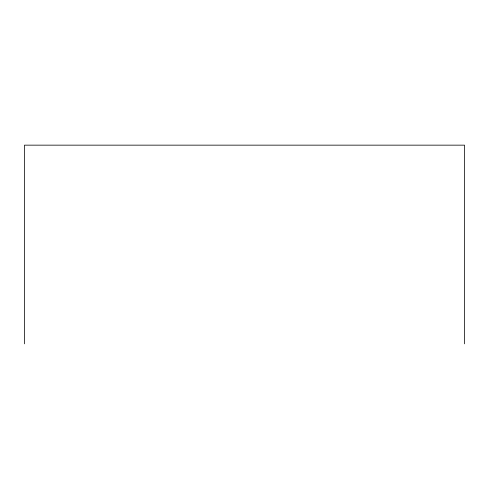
<?xml version="1.0" encoding="UTF-8"?>
<svg xmlns="http://www.w3.org/2000/svg" width="489" height="489" viewBox="0 0 489 489"><rect width="100%" height="100%" fill="white"/><g stroke="black" fill="none" stroke-linecap="round" stroke-linejoin="round"><path stroke-width="0.73" d="M464.55 343.846L464.55 145.154L24.45 145.154L24.45 343.846"/></g></svg>
